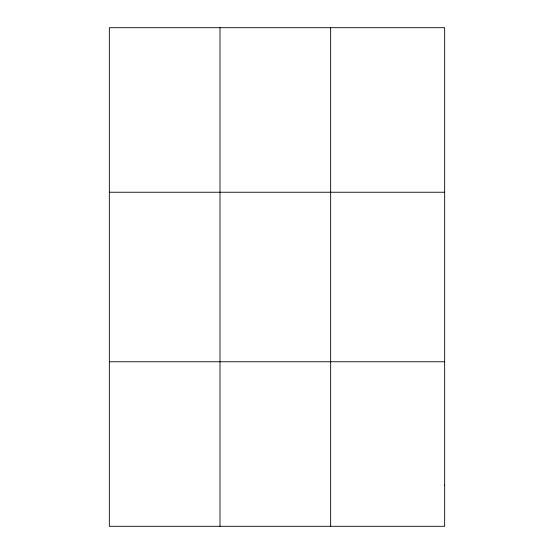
<?xml version="1.0" encoding="UTF-8"?>
<svg xmlns="http://www.w3.org/2000/svg" width="554" height="554" viewBox="0 0 554 554"><rect width="100%" height="100%" fill="white"/><g stroke="black" fill="none" stroke-linecap="round" stroke-linejoin="round"><path stroke-width="0.83" d="M219.993 526.3L219.993 27.7M330.655 526.3L330.655 27.7M109.339 192.238L444.661 192.238M109.339 361.762L444.661 361.762M444.661 485.166L444.661 526.3L109.339 526.3L109.339 27.7L444.661 27.7L444.661 485.166"/></g></svg>
